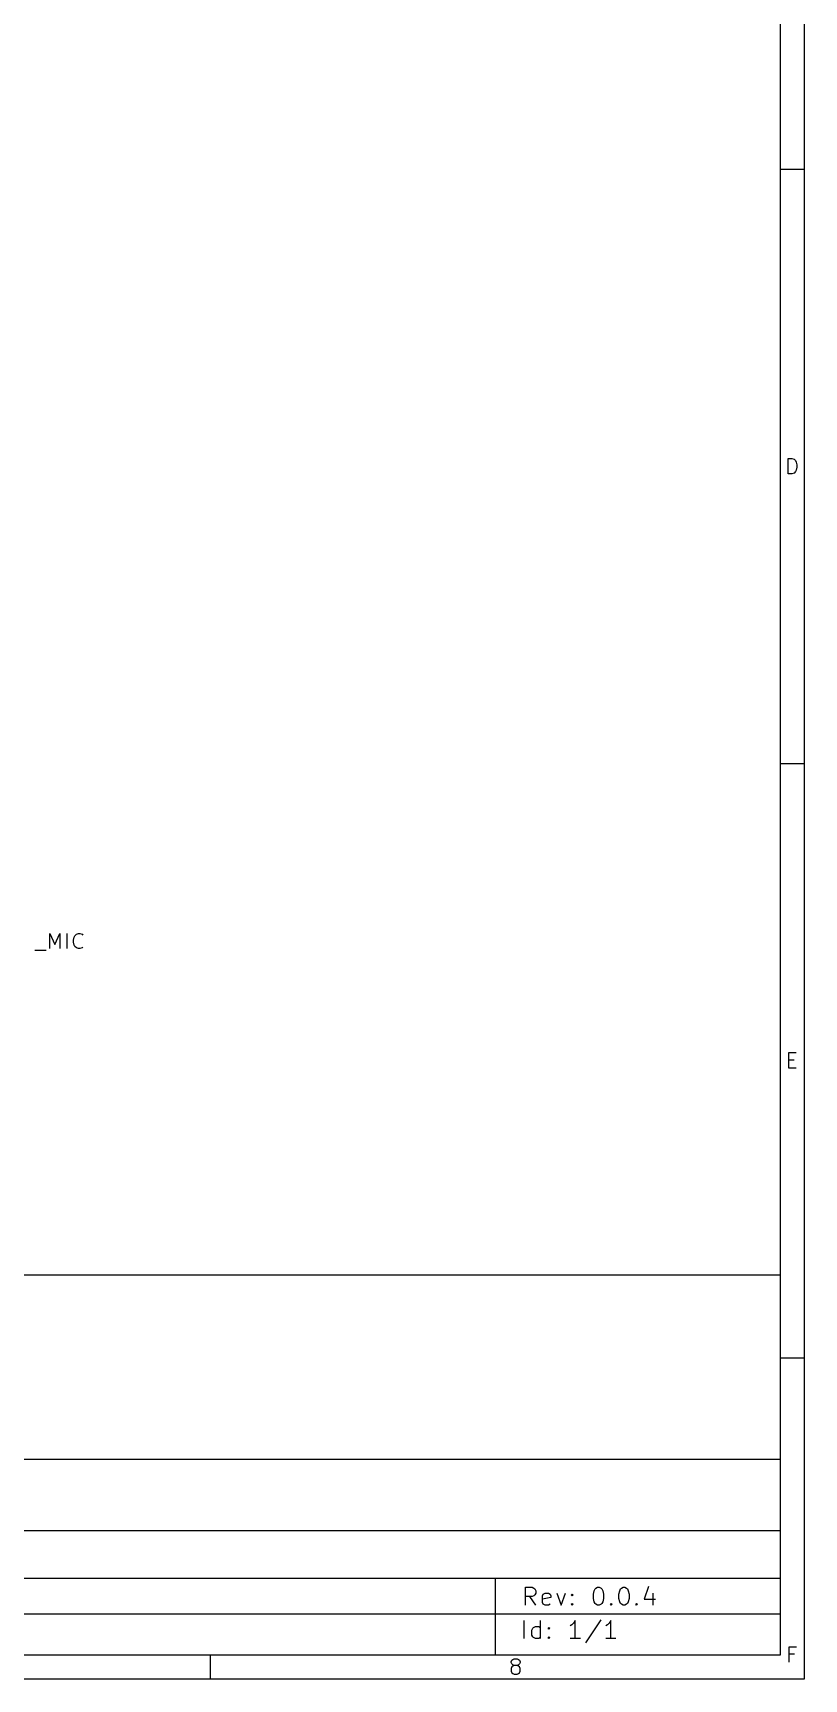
# Model space of a CAD drawing. Header units: inches. Extents: x 0.4 to 16.1, y -11.3 to -0.4.
# Drawn here: x 13.59 to 16.14, y -11.3 to -5.85 of the extents above; entities that cross this region are included whole.
import ezdxf

# ---------------------------------------------------------------- set-up
doc = ezdxf.new("R2010")
doc.units = ezdxf.units.IN
doc.header["$MEASUREMENT"] = 0
doc.layers.add('RED', color=14, linetype='CONTINUOUS')
doc.layers.add('REDSIX', color=19, linetype='CONTINUOUS')

msp = doc.modelspace()

# ---------------------------------------------------------------- linework, layer by layer
at = {"layer": 'RED', "linetype": 'CONTINUOUS'}
for p, q in [((16.1413, -0.3937), (16.1413, -11.2993)), ((16.0626, -0.4724), (16.0626, -11.2206)), ((16.1413, -6.2992), (16.0626, -6.2992)), ((16.0885, -7.3068), (16.0885, -7.2557)), ((16.0885, -7.2557), (16.1007, -7.2557)), ((16.1007, -7.2557), (16.108, -7.2581)), ((16.108, -7.3044), (16.1007, -7.3068)), ((16.108, -7.2581), (16.1129, -7.263)), ((16.1129, -7.2995), (16.108, -7.3044)), ((16.1129, -7.263), (16.1153, -7.2678)), ((16.1153, -7.2946), (16.1129, -7.2995)), ((16.1153, -7.2678), (16.1178, -7.2776)), ((16.1178, -7.2849), (16.1153, -7.2946)), ((16.1178, -7.2776), (16.1178, -7.2849)), ((16.1007, -7.3068), (16.0885, -7.3068)), ((16.1413, -8.2677), (16.0626, -8.2677)), ((16.091, -9.2753), (16.091, -9.2242)), ((16.091, -9.2242), (16.1153, -9.2242)), ((16.091, -9.2485), (16.108, -9.2485)), ((16.1153, -9.2753), (16.091, -9.2753)), ((11.8106, -9.9607), (16.0626, -9.9607)), ((16.0626, -9.9607), (16.0626, -11.2206)), ((16.1413, -10.2362), (16.0626, -10.2362)), ((11.8106, -10.571), (16.0626, -10.571)), ((11.8106, -10.8072), (16.0626, -10.8072)), ((11.8106, -10.9647), (16.0626, -10.9647)), ((15.1177, -10.9647), (15.1177, -11.2206)), ((15.2182, -11.0544), (15.2182, -10.9953)), ((15.2182, -10.9953), (15.2407, -10.9953)), ((15.2407, -10.9953), (15.2464, -10.9981)), ((15.2464, -10.9981), (15.2492, -11.0009)), ((15.2492, -11.0009), (15.252, -11.0065)), ((15.252, -11.0065), (15.252, -11.015)), ((15.4432, -11.0178), (15.446, -11.0065)), ((15.446, -11.0065), (15.4488, -11.0009)), ((15.4488, -11.0009), (15.4517, -10.9981)), ((15.4517, -10.9981), (15.4573, -10.9953)), ((15.4573, -10.9953), (15.4629, -10.9953)), ((15.4629, -10.9953), (15.4685, -10.9981)), ((15.4685, -10.9981), (15.4713, -11.0009)), ((15.4713, -11.0009), (15.4742, -11.0065)), ((15.4742, -11.0065), (15.477, -11.0178)), ((15.5276, -11.0178), (15.5304, -11.0065)), ((15.5304, -11.0065), (15.5332, -11.0009)), ((15.5332, -11.0009), (15.536, -10.9981)), ((15.536, -10.9981), (15.5416, -10.9953)), ((15.5416, -10.9953), (15.5473, -10.9953)), ((15.5473, -10.9953), (15.5529, -10.9981)), ((15.5529, -10.9981), (15.5557, -11.0009)), ((15.5557, -11.0009), (15.5585, -11.0065)), ((15.5585, -11.0065), (15.5613, -11.0178)), ((15.626, -10.9925), (15.612, -11.0347)), ((15.2407, -11.0262), (15.2182, -11.0262)), ((15.252, -11.0544), (15.2323, -11.0262)), ((15.2464, -11.0234), (15.2407, -11.0262)), ((15.2492, -11.0206), (15.2464, -11.0234)), ((15.252, -11.015), (15.2492, -11.0206)), ((15.2745, -11.0234), (15.2773, -11.0178)), ((15.2745, -11.0459), (15.2745, -11.0234)), ((15.3026, -11.029), (15.2745, -11.0347)), ((15.2773, -11.0515), (15.2745, -11.0459)), ((15.2773, -11.0178), (15.2829, -11.015)), ((15.2829, -11.0544), (15.2773, -11.0515)), ((15.2829, -11.015), (15.2942, -11.015)), ((15.2942, -11.0544), (15.2829, -11.0544)), ((15.2942, -11.015), (15.2998, -11.0178)), ((15.2998, -11.0515), (15.2942, -11.0544)), ((15.2998, -11.0178), (15.3026, -11.0234)), ((15.3026, -11.0234), (15.3026, -11.029)), ((15.3223, -11.015), (15.3364, -11.0544)), ((15.3364, -11.0544), (15.3504, -11.015)), ((15.3701, -11.0206), (15.3729, -11.0178)), ((15.3729, -11.0234), (15.3701, -11.0206)), ((15.3701, -11.0515), (15.3729, -11.0487)), ((15.3729, -11.0544), (15.3701, -11.0515)), ((15.3729, -11.0178), (15.3757, -11.0206)), ((15.3729, -11.0178), (15.3729, -11.0234)), ((15.3757, -11.0206), (15.3729, -11.0234)), ((15.3729, -11.0487), (15.3757, -11.0515)), ((15.3729, -11.0487), (15.3729, -11.0544)), ((15.3757, -11.0515), (15.3729, -11.0544)), ((15.4432, -11.0319), (15.4432, -11.0178)), ((15.446, -11.0431), (15.4432, -11.0319)), ((15.4488, -11.0487), (15.446, -11.0431)), ((15.4517, -11.0515), (15.4488, -11.0487)), ((15.4573, -11.0544), (15.4517, -11.0515)), ((15.4629, -11.0544), (15.4573, -11.0544)), ((15.4685, -11.0515), (15.4629, -11.0544)), ((15.4713, -11.0487), (15.4685, -11.0515)), ((15.4742, -11.0431), (15.4713, -11.0487)), ((15.477, -11.0319), (15.4742, -11.0431)), ((15.477, -11.0178), (15.477, -11.0319)), ((15.4995, -11.0515), (15.5023, -11.0487)), ((15.5023, -11.0544), (15.4995, -11.0515)), ((15.5023, -11.0487), (15.5051, -11.0515)), ((15.5023, -11.0487), (15.5023, -11.0544)), ((15.5051, -11.0515), (15.5023, -11.0544)), ((15.5276, -11.0319), (15.5276, -11.0178)), ((15.5304, -11.0431), (15.5276, -11.0319)), ((15.5332, -11.0487), (15.5304, -11.0431)), ((15.536, -11.0515), (15.5332, -11.0487)), ((15.5416, -11.0544), (15.536, -11.0515)), ((15.5473, -11.0544), (15.5416, -11.0544)), ((15.5529, -11.0515), (15.5473, -11.0544)), ((15.5557, -11.0487), (15.5529, -11.0515)), ((15.5585, -11.0431), (15.5557, -11.0487)), ((15.5613, -11.0319), (15.5585, -11.0431)), ((15.5613, -11.0178), (15.5613, -11.0319)), ((15.5838, -11.0515), (15.5866, -11.0487)), ((15.5866, -11.0544), (15.5838, -11.0515)), ((15.5866, -11.0487), (15.5895, -11.0515)), ((15.5866, -11.0487), (15.5866, -11.0544)), ((15.5895, -11.0515), (15.5866, -11.0544)), ((15.612, -11.0347), (15.6485, -11.0347)), ((15.6401, -11.015), (15.6401, -11.0544)), ((11.8106, -11.0828), (16.0626, -11.0828)), ((15.2144, -11.1649), (15.2144, -11.1058)), ((15.2678, -11.1649), (15.2678, -11.1058)), ((15.3718, -11.1199), (15.3662, -11.1227)), ((15.3775, -11.1143), (15.3718, -11.1199)), ((15.3831, -11.1058), (15.3775, -11.1143)), ((15.3831, -11.1649), (15.3831, -11.1058)), ((15.4675, -11.103), (15.4168, -11.179)), ((15.4899, -11.1199), (15.4843, -11.1227)), ((15.4956, -11.1143), (15.4899, -11.1199)), ((15.5012, -11.1058), (15.4956, -11.1143)), ((15.5012, -11.1649), (15.5012, -11.1058)), ((15.2397, -11.1368), (15.2425, -11.1311)), ((15.2397, -11.1536), (15.2397, -11.1368)), ((15.2425, -11.1593), (15.2397, -11.1536)), ((15.2425, -11.1311), (15.2453, -11.1283)), ((15.2453, -11.1621), (15.2425, -11.1593)), ((15.2453, -11.1283), (15.2509, -11.1255)), ((15.2509, -11.1649), (15.2453, -11.1621)), ((15.2509, -11.1255), (15.2622, -11.1255)), ((15.2622, -11.1649), (15.2509, -11.1649)), ((15.2622, -11.1255), (15.2678, -11.1283)), ((15.2678, -11.1621), (15.2622, -11.1649)), ((15.2931, -11.1311), (15.2959, -11.1283)), ((15.2959, -11.134), (15.2931, -11.1311)), ((15.2931, -11.1621), (15.2959, -11.1593)), ((15.2959, -11.1649), (15.2931, -11.1621)), ((15.2959, -11.1283), (15.2987, -11.1311)), ((15.2959, -11.1283), (15.2959, -11.134)), ((15.2987, -11.1311), (15.2959, -11.134)), ((15.2959, -11.1593), (15.2987, -11.1621)), ((15.2959, -11.1593), (15.2959, -11.1649)), ((15.2987, -11.1621), (15.2959, -11.1649)), ((15.4, -11.1649), (15.3662, -11.1649)), ((15.5181, -11.1649), (15.4843, -11.1649)), ((16.0626, -11.2206), (0.4724, -11.2206)), ((16.0626, -11.2206), (11.8106, -11.2206)), ((14.1732, -11.2206), (14.1732, -11.2993)), ((15.176, -11.2346), (15.1809, -11.2321)), ((15.1809, -11.2321), (15.1906, -11.2321)), ((15.1906, -11.2321), (15.1955, -11.2346)), ((16.0922, -11.2438), (16.0922, -11.1927)), ((16.0922, -11.1927), (16.1166, -11.1927)), ((16.1092, -11.217), (16.0922, -11.217)), ((15.1711, -11.2419), (15.1735, -11.237)), ((15.1711, -11.2443), (15.1711, -11.2419)), ((15.1735, -11.2492), (15.1711, -11.2443)), ((15.1735, -11.2589), (15.1711, -11.2638)), ((15.1711, -11.2638), (15.1711, -11.2736)), ((15.1711, -11.2736), (15.1735, -11.2784)), ((15.1735, -11.237), (15.176, -11.2346)), ((15.176, -11.2516), (15.1735, -11.2492)), ((15.176, -11.2565), (15.1735, -11.2589)), ((15.1735, -11.2784), (15.176, -11.2809)), ((15.1809, -11.2541), (15.176, -11.2516)), ((15.1809, -11.2541), (15.176, -11.2565)), ((15.176, -11.2809), (15.1809, -11.2833)), ((15.1906, -11.2541), (15.1809, -11.2541)), ((15.1809, -11.2833), (15.1906, -11.2833)), ((15.1955, -11.2516), (15.1906, -11.2541)), ((15.1955, -11.2565), (15.1906, -11.2541)), ((15.1906, -11.2833), (15.1955, -11.2809)), ((15.1955, -11.2346), (15.1979, -11.237)), ((15.1979, -11.2492), (15.1955, -11.2516)), ((15.1979, -11.2589), (15.1955, -11.2565)), ((15.1955, -11.2809), (15.1979, -11.2784)), ((15.1979, -11.237), (15.2004, -11.2419)), ((15.2004, -11.2443), (15.1979, -11.2492)), ((15.2004, -11.2638), (15.1979, -11.2589)), ((15.1979, -11.2784), (15.2004, -11.2736)), ((15.2004, -11.2419), (15.2004, -11.2443)), ((15.2004, -11.2736), (15.2004, -11.2638)), ((16.1413, -11.2993), (0.3937, -11.2993))]:
    msp.add_line(p, q, dxfattribs=at)
at = {"layer": 'REDSIX', "linetype": 'CONTINUOUS'}
for p, q in [((13.6422, -8.8798), (13.6422, -8.8298)), ((13.6422, -8.8298), (13.6589, -8.8655)), ((13.6589, -8.8655), (13.6755, -8.8298)), ((13.6755, -8.8298), (13.6755, -8.8798)), ((13.6993, -8.8798), (13.6993, -8.8298)), ((13.7255, -8.8369), (13.7303, -8.8322)), ((13.7303, -8.8322), (13.7374, -8.8298)), ((13.7374, -8.8298), (13.7422, -8.8298)), ((13.7422, -8.8298), (13.7493, -8.8322)), ((13.7493, -8.8322), (13.7517, -8.8346)), ((13.5922, -8.8846), (13.6303, -8.8846)), ((13.7208, -8.8512), (13.7232, -8.8417)), ((13.7208, -8.8584), (13.7208, -8.8512)), ((13.7232, -8.8679), (13.7208, -8.8584)), ((13.7232, -8.8417), (13.7255, -8.8369)), ((13.7255, -8.8727), (13.7232, -8.8679)), ((13.7303, -8.8774), (13.7255, -8.8727)), ((13.7374, -8.8798), (13.7303, -8.8774)), ((13.7422, -8.8798), (13.7374, -8.8798)), ((13.7493, -8.8774), (13.7422, -8.8798)), ((13.7517, -8.875), (13.7493, -8.8774))]:
    msp.add_line(p, q, dxfattribs=at)

doc.saveas('drawing.dxf')
